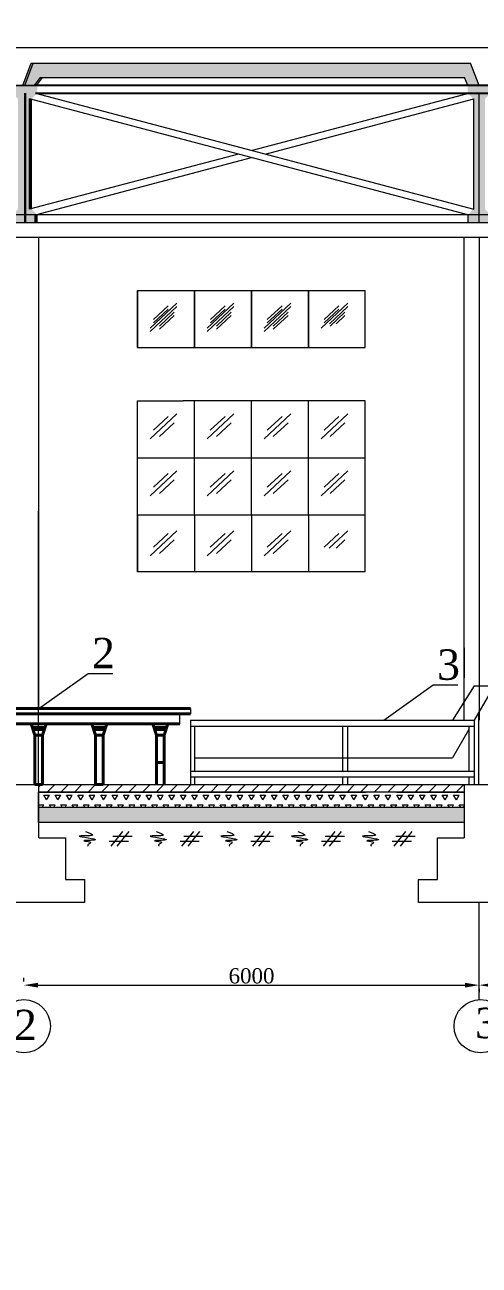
# Model space of a CAD drawing. Header units: inches. Extents: x -4475333 to 345677417, y -211198149 to 2125895.
# Drawn here: x -1966716 to -1960728, y 899562 to 915887 of the extents above; entities that cross this region are included whole.
import ezdxf

# ---------------------------------------------------------------- set-up
doc = ezdxf.new("R2010")
doc.units = ezdxf.units.IN
doc.header["$LTSCALE"] = 150
doc.header["$MEASUREMENT"] = 0
doc.linetypes.add('CENTER2', pattern=[1.125, 0.75, -0.125, 0.125, -0.125])
doc.linetypes.add('HIDDEN2', pattern=[4.7625, 3.175, -1.5875])
for name, color, linetype, lineweight in [('03 tbii', 3, 'Continuous', 50), ('cot', 2, 'Continuous', 50), ('Duong vien', 7, 'Continuous', 50), ('EEEE', 7, 'Continuous', 0), ('KHUNG BVE', 7, 'Continuous', 0), ('NHA XUONG', 80, 'Continuous', 50), ('PHOI_CANH', 3, 'Continuous', 50)]:
    doc.layers.add(name, color=color, linetype=linetype, lineweight=lineweight)
for name, color, linetype in [('dang', 2, 'Continuous'), ('duongtamchamgach', 50, 'Continuous'), ('MATCAT', 132, 'Continuous'), ('NET NHAP', 7, 'Continuous'), ('Net0.2', 4, 'Continuous'), ('netdut', 2, 'HIDDEN2'), ('Netve', 1, 'Continuous'), ('Thiet bi', 7, 'Continuous'), ('tru', 7, 'Continuous')]:
    doc.layers.add(name, color=color, linetype=linetype)
doc.styles.add('1', font='times.ttf')
doc.styles.get("Standard").update_dxf_attribs({"font": 'times.ttf', "height": 100})
doc.dimstyles.new('75', dxfattribs={"dimtxt": 200, "dimasz": 188, "dimexe": 94, "dimexo": 47, "dimgap": 20, "dimtad": 1, "dimtoh": 1, "dimdec": 0, "dimtxsty": '1', "dimcen": 2.5, "dimclrt": 256, "dimadec": 0, "dimazin": 0, "dimtfac": 1, "dimtdec": 0, "dimtix": 1, "dimtmove": 0, "dimatfit": 2, "dimfxl": 1, "dimlwd": 9, "dimlwe": 9, "dimarcsym": 0})

# ---------------------------------------------------------------- blocks, each defined once
blk = doc.blocks.new('*D180')
at = {"layer": 'Defpoints', "color": 0, "lineweight": 0, "ltscale": 3, "transparency": 16777216}
for p in [(-1966728, 903248), (-1960728, 903248), (-1960728, 903247)]:
    blk.add_point(p, dxfattribs=at)
at = {"layer": 'NET NHAP', "color": 0, "lineweight": 9, "ltscale": 3, "transparency": 16777216}
for p, q in [((-1966728, 903295), (-1966728, 903342)), ((-1960728, 903294), (-1960728, 903342)), ((-1966540, 903248), (-1960916, 903248))]:
    blk.add_line(p, q, dxfattribs=at)
at = {"layer": 'NET NHAP', "color": 0, "lineweight": 0, "ltscale": 3, "transparency": 16777216}
for points in [[(-1966540, 903279), (-1966540, 903216), (-1966728, 903248)], [(-1960916, 903279), (-1960916, 903216), (-1960728, 903248)]]:
    blk.add_solid(points, dxfattribs=at)
at = {"layer": 'NET NHAP', "lineweight": 13, "ltscale": 3, "transparency": 16777216, "insert": (-1963728, 903369), "char_height": 200, "attachment_point": 5, "style": '1'}
blk.add_mtext('6000', dxfattribs=at)
blk = doc.blocks.new('*D181')
at = {"layer": 'Defpoints', "color": 0, "lineweight": 0, "ltscale": 3, "transparency": 16777216}
for p in [(-1960728, 903248), (-1954728, 903248), (-1954728, 903248)]:
    blk.add_point(p, dxfattribs=at)
at = {"layer": 'NET NHAP', "color": 0, "lineweight": 9, "ltscale": 3, "transparency": 16777216}
for p, q in [((-1954728, 903295), (-1954728, 903342)), ((-1960728, 903201), (-1960728, 903154)), ((-1960540, 903248), (-1954916, 903248))]:
    blk.add_line(p, q, dxfattribs=at)
at = {"layer": 'NET NHAP', "color": 0, "lineweight": 0, "ltscale": 3, "transparency": 16777216}
for points in [[(-1960540, 903279), (-1960540, 903216), (-1960728, 903248)], [(-1954916, 903279), (-1954916, 903216), (-1954728, 903248)]]:
    blk.add_solid(points, dxfattribs=at)
at = {"layer": 'NET NHAP', "lineweight": 13, "ltscale": 3, "transparency": 16777216, "insert": (-1957728, 903369), "char_height": 200, "attachment_point": 5, "style": '1'}
blk.add_mtext('6000', dxfattribs=at)
blk = doc.blocks.new('utjjrtjtr')
at = {"layer": 'PHOI_CANH', "color": 252, "lineweight": 9}
for p, q in [((4094925, 1559965), (4094925, 1559215)), ((4094925, 1559215), (4094925, 1559965)), ((4094925, 1559965), (4097925, 1559965)), ((4094925, 1559965), (4094925, 1559215)), ((4094925, 1559965), (4097925, 1559965)), ((4094925, 1559965), (4097925, 1559965)), ((4095675, 1559215), (4095675, 1559965)), ((4095675, 1559965), (4095675, 1559215)), ((4096425, 1559215), (4096425, 1559965)), ((4096425, 1559965), (4096425, 1559215)), ((4097175, 1559215), (4097175, 1559965)), ((4097175, 1559965), (4097175, 1559215)), ((4097925, 1559215), (4097925, 1559965)), ((4095092, 1559468), (4095443, 1559795)), ((4095092, 1559468), (4095443, 1559795)), ((4095092, 1559426), (4095443, 1559754)), ((4095092, 1559426), (4095443, 1559754)), ((4095133, 1559580), (4095328, 1559760)), ((4095133, 1559580), (4095328, 1559760)), ((4095842, 1559468), (4096193, 1559795)), ((4095842, 1559468), (4096193, 1559795)), ((4095842, 1559426), (4096193, 1559754)), ((4095842, 1559426), (4096193, 1559754)), ((4095883, 1559580), (4096078, 1559760)), ((4095883, 1559580), (4096078, 1559760)), ((4096592, 1559468), (4096943, 1559795)), ((4096592, 1559468), (4096943, 1559795)), ((4096592, 1559426), (4096943, 1559754)), ((4096592, 1559426), (4096943, 1559754)), ((4096633, 1559580), (4096828, 1559760)), ((4096633, 1559580), (4096828, 1559760)), ((4097342, 1559468), (4097693, 1559795)), ((4097342, 1559468), (4097693, 1559795)), ((4097383, 1559580), (4097578, 1559760)), ((4097383, 1559580), (4097578, 1559760)), ((4097451, 1559527), (4097693, 1559754)), ((4097451, 1559527), (4097693, 1559754)), ((4095133, 1559539), (4095328, 1559719)), ((4095133, 1559539), (4095328, 1559719)), ((4095212, 1559496), (4095407, 1559677)), ((4095212, 1559496), (4095407, 1559677)), ((4095212, 1559455), (4095407, 1559636)), ((4095212, 1559455), (4095407, 1559636)), ((4095883, 1559539), (4096078, 1559719)), ((4095883, 1559539), (4096078, 1559719)), ((4095962, 1559496), (4096157, 1559677)), ((4095962, 1559496), (4096157, 1559677)), ((4095962, 1559455), (4096157, 1559636)), ((4095962, 1559455), (4096157, 1559636)), ((4096633, 1559539), (4096828, 1559719)), ((4096633, 1559539), (4096828, 1559719)), ((4096712, 1559496), (4096907, 1559677)), ((4096712, 1559496), (4096907, 1559677)), ((4096712, 1559455), (4096907, 1559636)), ((4096712, 1559455), (4096907, 1559636)), ((4097383, 1559539), (4097578, 1559719)), ((4097383, 1559539), (4097578, 1559719)), ((4097462, 1559496), (4097657, 1559677)), ((4097462, 1559496), (4097657, 1559677)), ((4097540, 1559527), (4097657, 1559636)), ((4097540, 1559527), (4097657, 1559636)), ((4094925, 1559215), (4097883, 1559215)), ((4094925, 1559215), (4097925, 1559215)), ((4094925, 1559215), (4097883, 1559215)), ((4097883, 1559215), (4097925, 1559215)), ((4097883, 1559215), (4097925, 1559215))]:
    blk.add_line(p, q, dxfattribs=at)

msp = doc.modelspace()

# ---------------------------------------------------------------- hatches: boundary and pattern name
at = {"layer": 'dang', "lineweight": 9}
for points in [[(-1966878.5, 913286.9), (-1966578.5, 913286.9), (-1966578.5, 913386.9), (-1966653.5, 913461.9), (-1966653.5, 914911.7), (-1966578.5, 914986.9), (-1966578.5, 915086.9), (-1966878.5, 915086.9), (-1966878.5, 914986.9), (-1966803.5, 914911.7), (-1966803.5, 913461.9), (-1966878.5, 913386.9)], [(-1966865.2, 913286.9), (-1966565.2, 913286.9), (-1966565.2, 913386.9), (-1966640.2, 913461.9), (-1966640.2, 914911.7), (-1966565.2, 914986.9), (-1966565.2, 915086.9), (-1966865.2, 915086.9), (-1966865.2, 914986.9), (-1966790.2, 914911.7), (-1966790.2, 913461.9), (-1966865.2, 913386.9)], [(-1966851.8, 913286.9), (-1966551.8, 913286.9), (-1966551.8, 913386.9), (-1966626.8, 913461.9), (-1966626.8, 914911.7), (-1966551.8, 914986.9), (-1966551.8, 915086.9), (-1966851.8, 915086.9), (-1966851.8, 914986.9), (-1966776.8, 914911.7), (-1966776.8, 913461.9), (-1966851.8, 913386.9)], [(-1960878.5, 913286.9), (-1960578.5, 913286.9), (-1960578.5, 913386.9), (-1960653.5, 913461.9), (-1960653.5, 914911.7), (-1960578.5, 914986.9), (-1960578.5, 915086.9), (-1960878.5, 915086.9), (-1960878.5, 914986.9), (-1960803.5, 914911.7), (-1960803.5, 913461.9), (-1960878.5, 913386.9)]]:
    msp.add_hatch(color=256, dxfattribs=at).paths.add_polyline_path(points)
at = {"layer": 'netdut', "linetype": 'ByBlock', "lineweight": 9, "ltscale": 10}
h = msp.add_hatch(dxfattribs=at)
h.set_pattern_fill('TRIANG', color=0, scale=400, style=0)
h.set_pattern_definition([(60, (-2659278.37, 852424.49), (-75, 129.90381), [75, -75]), (120, (-2659278.37, 852424.49), (-150, 8e-08), [75, -75]), (0, (-2659315.87, 852489.44), (75, 129.90381), [75, -75])])
h.paths.add_polyline_path([(-1960928.4, 905586.9), (-1966528.6, 905586.9), (-1966528.6, 905786.9), (-1960928.4, 905786.9)])
h = msp.add_hatch(dxfattribs=at)
h.set_pattern_fill('DOTS', color=4, scale=400, style=0)
h.set_pattern_definition([(0, (-2659278.374, 852424.489), (12.5, 25), [0, -25])])
edge = h.paths.add_edge_path()
edge.add_line((-1960928.4, 905586.9), (-1960928.4, 905387))
edge.add_line((-1960928.4, 905387), (-1966528.6, 905387))
edge.add_line((-1966534, 905387), (-1966534, 905586.9))
edge.add_line((-1966534, 905586.9), (-1960928.4, 905586.9))
at = {"layer": 'tru', "linetype": 'ByBlock', "lineweight": 9, "ltscale": 10}
h = msp.add_hatch(dxfattribs=at)
h.set_pattern_fill('ANSI31', color=5, style=0)
h.set_pattern_definition([(45, (-3375269.5799, 726526.24026), (-0.088388347648, 0.088388347648), [])])
h.paths.add_polyline_path([(-1960921.2, 915193.9), (-1960880.1, 915086.9), (-1960728.3, 915086.9), (-1960841.8, 915382.5), (-1966633.4, 915382.5), (-1966743, 915086.9), (-1966592.4, 915086.9), (-1966513.1, 915194)])
h = msp.add_hatch(dxfattribs=at)
h.set_pattern_fill('ANSI31', color=5, scale=40, style=0)
h.set_pattern_definition([(45, (-3460444.04, 1115139.1), (-89.802561, 89.802561), [])])
h.paths.add_polyline_path([(-1960928.5, 905887), (-1966528.6, 905887), (-1966528.6, 905786.9), (-1960928.5, 905786.9)])

# ---------------------------------------------------------------- linework, layer by layer
at = {"layer": '03 tbii', "lineweight": 18}
msp.add_line((-1972728.5, 905887), (-1906728.3, 905887), dxfattribs=at)
at = {"layer": 'cot', "lineweight": 18}
for p, q in [((-1960876.4, 913386.9), (-1966651.4, 914911.7)), ((-1966576.1, 914986.9), (-1960801.4, 913461.9)), ((-1960851.4, 914986.9), (-1963720, 914232.6)), ((-1963546.7, 914186.8), (-1960801.4, 914911.7)), ((-1963900.2, 914185.3), (-1966651.4, 913461.9)), ((-1966576.4, 913386.9), (-1963726.4, 914139.4)), ((-1960928.4, 905586.9), (-1966528.6, 905586.9))]:
    msp.add_line(p, q, dxfattribs=at)
at = {"layer": 'dang', "lineweight": 18}
for p, q in [((-1966653.5, 913461.9), (-1966653.5, 914911.7)), ((-1966653.5, 913461.9), (-1966653.5, 914911.7)), ((-1966640.2, 913461.9), (-1966640.2, 914911.7)), ((-1966640.2, 913461.9), (-1966640.2, 914911.7)), ((-1966626.8, 913461.9), (-1966626.8, 914911.7)), ((-1966626.8, 913461.9), (-1966626.8, 914911.7)), ((-1960803.5, 914911.7), (-1960803.5, 913461.9)), ((-1960803.5, 914911.7), (-1960803.5, 913461.9))]:
    msp.add_line(p, q, dxfattribs=at)
at = {"layer": 'Defpoints', "lineweight": 18}
for p, q in [((-1966715.2, 913286.9), (-1966715.2, 914986.9)), ((-1966701.8, 913286.9), (-1966701.8, 914986.9)), ((-1960728.5, 913286.9), (-1960728.5, 914986.9)), ((-1966578.5, 913286.9), (-1966578.5, 913386.9)), ((-1966565.2, 913286.9), (-1966565.2, 913386.9)), ((-1966551.8, 913286.9), (-1966551.8, 913386.9)), ((-1960878.5, 913386.9), (-1960878.5, 913286.9))]:
    msp.add_line(p, q, dxfattribs=at)
at = {"layer": 'Duong vien', "color": 7, "linetype": 'Continuous', "lineweight": 18, "ltscale": 10}
for p, q in [((-1966532.5, 906887), (-1965879.6, 907351)), ((-1965879.6, 907351), (-1965556.8, 907351)), ((-1961985.9, 906735.5), (-1961333, 907199.5)), ((-1961333, 907199.5), (-1961010.2, 907199.5))]:
    msp.add_line(p, q, dxfattribs=at)
at = {"layer": 'duongtamchamgach', "linetype": 'Continuous', "lineweight": -2, "ltscale": 10}
for p, q in [((-1942519.2, 915086.9), (-1966592.5, 915086.9)), ((-1966576.1, 914986.9), (-1942519.7, 914986.9))]:
    msp.add_line(p, q, dxfattribs=at)
at = {"layer": 'duongtamchamgach', "linetype": 'CENTER2', "lineweight": 15, "ltscale": 200}
msp.add_line((-1960728.5, 913086.9), (-1960728.5, 906735.5), dxfattribs=at)
at = {"layer": 'EEEE', "color": 5, "linetype": 'Continuous', "lineweight": 40, "ltscale": 10}
for p, q in [((-1968532.6, 906887), (-1964532.6, 906887)), ((-1968532.6, 906817), (-1964532.6, 906817)), ((-1964672.6, 906687), (-1968392.6, 906687)), ((-1966633.6, 906685.6), (-1966584, 906537)), ((-1966617.3, 906637), (-1966450.7, 906637)), ((-1966609, 906612), (-1966459, 906612)), ((-1966434.5, 906685.6), (-1966484, 906537)), ((-1965833.6, 906687), (-1965784, 906538.3)), ((-1965817.3, 906638.3), (-1965650.7, 906638.3)), ((-1965809, 906613.3), (-1965659, 906613.3)), ((-1965634.5, 906687), (-1965684, 906538.3)), ((-1965030.7, 906687), (-1964981.1, 906538.3)), ((-1965014.4, 906638.3), (-1964847.8, 906638.3)), ((-1965006.1, 906613.3), (-1964856.1, 906613.3)), ((-1964831.6, 906687), (-1964881.1, 906538.3)), ((-1966584, 905887), (-1966584, 906537)), ((-1966584, 906537), (-1966484, 906537)), ((-1966484, 906537), (-1966484, 905887)), ((-1965784, 905888.3), (-1965784, 906538.3)), ((-1965784, 906538.3), (-1965684, 906538.3)), ((-1965684, 906538.3), (-1965684, 905888.3)), ((-1964981.1, 905888.3), (-1964981.1, 906538.3)), ((-1964981.1, 906538.3), (-1964881.1, 906538.3)), ((-1964881.1, 906538.3), (-1964881.1, 905888.3)), ((-1964981.1, 906176.8), (-1964881.1, 906176.8)), ((-1966584, 905887), (-1966484, 905887)), ((-1965784, 905888.3), (-1965684, 905888.3))]:
    msp.add_line(p, q, dxfattribs=at)
at = {"layer": 'KHUNG BVE', "color": 3, "linetype": 'Continuous', "lineweight": 18, "ltscale": 10}
for p, q in [((-1967561.6, 915586.9), (-1963126.1, 915586.9)), ((-1963126.1, 915586.9), (-1900828.6, 915587.1)), ((-1966915.1, 915086.9), (-1966565.7, 915086.9))]:
    msp.add_line(p, q, dxfattribs=at)
at = {"layer": 'KHUNG BVE', "linetype": 'Continuous', "lineweight": 18, "ltscale": 10}
for p, q in [((-1901081.4, 913387), (-1972728.5, 913387)), ((-1972728.5, 913287), (-1901052.7, 913287)), ((-1906728.5, 913087), (-1972728.5, 913087)), ((-1966534, 905887), (-1966528.6, 913086.9)), ((-1966532.4, 906887), (-1966528.6, 913086.9)), ((-1960928.5, 906735.5), (-1960928.5, 913086.9)), ((-1960928.4, 907688.7), (-1960928.4, 907291.4)), ((-1966534, 905887), (-1966534, 905387)), ((-1966534, 905586.9), (-1966534, 905786.9)), ((-1960928.4, 905786.8), (-1962218.4, 905786.8)), ((-1960928.4, 905887), (-1960928.4, 905387)), ((-1966534, 905387), (-1966534, 905586.9)), ((-1966534, 905387), (-1966534, 905187)), ((-1960928.4, 905387), (-1966528.6, 905387)), ((-1960928.4, 905387), (-1960928.4, 905187)), ((-1966528.6, 905187), (-1966178.6, 905187)), ((-1966178.6, 905187), (-1966178.6, 904637)), ((-1966178.6, 905187), (-1966178.6, 904637)), ((-1961278.5, 904637), (-1961278.5, 905187)), ((-1961278.5, 905187), (-1960928.4, 905187)), ((-1966178.6, 904637), (-1965928.6, 904637)), ((-1966178.6, 904637), (-1965928.6, 904637)), ((-1965928.6, 904637), (-1965928.6, 904337)), ((-1965928.6, 904637), (-1965928.6, 904337)), ((-1961528.5, 904337), (-1961528.5, 904637)), ((-1961528.5, 904637), (-1961278.5, 904637)), ((-1965928.6, 904337), (-1967528.6, 904337)), ((-1965928.6, 904337), (-1967528.6, 904337)), ((-1959928.5, 904337), (-1961528.5, 904337))]:
    msp.add_line(p, q, dxfattribs=at)
at = {"layer": 'KHUNG BVE', "lineweight": 0}
for p, q in [((-1964532.6, 906887), (-1964532.6, 906817)), ((-1964672.6, 906687), (-1964672.6, 906817))]:
    msp.add_line(p, q, dxfattribs=at)
at = {"layer": 'KHUNG BVE', "color": 7, "linetype": 'Continuous', "lineweight": 18, "ltscale": 10}
msp.add_line((-1960731.3, 905887.2), (-1960731.3, 906845.5), dxfattribs=at)
at = {"layer": 'KHUNG BVE', "lineweight": 0}
msp.add_circle((-1916098.2, 889715.1), 188435.9, dxfattribs=at)
at = {"layer": 'MATCAT', "color": 3, "lineweight": 13, "ltscale": 3}
msp.add_line((-1960728.4, 903247.2), (-1960728.4, 904337.1), dxfattribs=at)
at = {"layer": 'Net0.2', "lineweight": 18}
for p, q in [((-1965427.3, 905271.7), (-1965582.3, 905078.4)), ((-1965346.4, 905271.7), (-1965501.4, 905078.4)), ((-1964494.9, 905271.7), (-1964649.9, 905078.4)), ((-1964414, 905271.7), (-1964569, 905078.4)), ((-1963562.5, 905271.7), (-1963717.5, 905078.4)), ((-1963481.6, 905271.7), (-1963636.6, 905078.4)), ((-1962630, 905271.7), (-1962785.1, 905078.4)), ((-1962549.1, 905271.7), (-1962704.2, 905078.4)), ((-1961697.6, 905271.7), (-1961852.6, 905078.4)), ((-1961616.7, 905271.7), (-1961771.7, 905078.4)), ((-1965603, 905143.1), (-1965351.1, 905143.1)), ((-1965554.5, 905207.1), (-1965302.6, 905207.1)), ((-1964670.6, 905143.1), (-1964418.6, 905143.1)), ((-1964622.1, 905207.1), (-1964370.2, 905207.1)), ((-1963738.1, 905143.1), (-1963486.2, 905143.1)), ((-1963689.7, 905207.1), (-1963437.8, 905207.1)), ((-1962805.7, 905143.1), (-1962553.8, 905143.1)), ((-1962757.3, 905207.1), (-1962505.4, 905207.1)), ((-1961873.3, 905143.1), (-1961621.4, 905143.1)), ((-1961824.9, 905207.1), (-1961572.9, 905207.1))]:
    msp.add_line(p, q, dxfattribs=at)
for points in [[(-1965916.9, 905271.7), (-1965824.2, 905221.5), (-1965997.7, 905209.1), (-1965787, 905159.6), (-1965935.7, 905147.2), (-1965849, 905122.4), (-1965886.1, 905085.3), (-1965879.9, 905079.1)], [(-1964984.4, 905271.7), (-1964891.7, 905221.5), (-1965065.3, 905209.1), (-1964854.6, 905159.6), (-1965003.3, 905147.2), (-1964916.5, 905122.4), (-1964953.7, 905085.3), (-1964947.5, 905079.1)], [(-1964052, 905271.7), (-1963959.3, 905221.5), (-1964132.9, 905209.1), (-1963922.1, 905159.6), (-1964070.9, 905147.2), (-1963984.1, 905122.4), (-1964021.3, 905085.3), (-1964015.1, 905079.1)], [(-1963119.6, 905271.7), (-1963026.9, 905221.5), (-1963200.5, 905209.1), (-1962989.7, 905159.6), (-1963138.5, 905147.2), (-1963051.7, 905122.4), (-1963088.9, 905085.3), (-1963082.7, 905079.1)], [(-1962187.2, 905271.7), (-1962094.5, 905221.5), (-1962268, 905209.1), (-1962057.3, 905159.6), (-1962206.1, 905147.2), (-1962119.3, 905122.4), (-1962156.5, 905085.3), (-1962150.3, 905079.1)]]:
    msp.add_spline(points, degree=3, dxfattribs=at)
at = {"layer": 'netdut', "color": 0, "linetype": 'ByBlock', "lineweight": 18, "ltscale": 10}
msp.add_line((-1960928.4, 905786.9), (-1960928.4, 905586.9), dxfattribs=at)
at = {"layer": 'netdut', "color": 4, "linetype": 'ByBlock', "lineweight": 18, "ltscale": 10}
msp.add_line((-1960928.4, 905586.9), (-1960928.4, 905387), dxfattribs=at)
at = {"layer": 'Netve', "color": 7, "linetype": 'Continuous', "lineweight": 18, "ltscale": 10}
for p, q in [((-1960796, 907187.4), (-1961082.2, 906735.5)), ((-1960796, 907187.4), (-1960532.8, 907187.4)), ((-1960532.8, 907187.4), (-1960795.1, 906735.5)), ((-1964532.7, 906735.5), (-1960795.1, 906735.5)), ((-1964532.7, 906735.5), (-1964532.7, 905887.2)), ((-1960968.5, 906735.5), (-1960968.5, 906735.5)), ((-1960795.1, 906735.5), (-1960795.1, 905887.2)), ((-1964532.7, 906658.6), (-1960795.1, 906658.6)), ((-1964478.7, 906658.6), (-1964478.7, 906066.1)), ((-1962527.5, 906658.6), (-1962527.5, 906066.1)), ((-1962463.8, 906658.6), (-1962463.8, 906066.1)), ((-1960866.2, 906613.1), (-1961082.2, 906241)), ((-1960866.2, 906658.6), (-1960866.2, 906066.1)), ((-1964478.7, 906241), (-1961082.2, 906241)), ((-1964532.7, 906066.1), (-1960795.1, 906066.1)), ((-1964532.7, 905989.3), (-1960795.1, 905989.3)), ((-1964478.7, 905989.3), (-1964478.7, 905887.2)), ((-1962527.5, 905989.3), (-1962527.5, 905887.2)), ((-1962463.8, 905989.3), (-1962463.8, 905887.2)), ((-1960866.2, 905989.3), (-1960866.2, 905887.2))]:
    msp.add_line(p, q, dxfattribs=at)
at = {"layer": 'NHA XUONG', "lineweight": 18}
for p, q in [((-1966528.6, 905786.8), (-1962218.4, 905786.8)), ((-1962218.4, 905786.8), (-1966528.6, 905786.8)), ((-1961818.5, 905786.8), (-1960928.4, 905786.8))]:
    msp.add_line(p, q, dxfattribs=at)
at = {"layer": 'PHOI_CANH', "color": 252, "lineweight": 18}
for p, q in [((-1965229.1, 909437), (-1965229.1, 910937)), ((-1965229.1, 910937), (-1964629.1, 910937)), ((-1962229.1, 910937), (-1964629.1, 910937)), ((-1964479.1, 910687), (-1964479.1, 910937)), ((-1963729.1, 910687), (-1963729.1, 910937)), ((-1962979.1, 909437), (-1962979.1, 910937)), ((-1962229.1, 908687), (-1962229.1, 910937)), ((-1965062, 910439.7), (-1964711, 910766.9)), ((-1965021.2, 910551.9), (-1964826.2, 910732.4)), ((-1964941.9, 910468.4), (-1964747, 910648.9)), ((-1964479.1, 909437), (-1964479.1, 910687)), ((-1964312, 910439.7), (-1963961, 910766.9)), ((-1964271.2, 910551.9), (-1964076.2, 910732.4)), ((-1964191.9, 910468.4), (-1963997, 910648.9)), ((-1963729.1, 909437), (-1963729.1, 910687)), ((-1963562, 910439.7), (-1963211, 910766.9)), ((-1963521.2, 910551.9), (-1963326.2, 910732.4)), ((-1963441.9, 910468.4), (-1963247, 910648.9)), ((-1962812, 910439.7), (-1962461, 910766.9)), ((-1962771.2, 910551.9), (-1962576.2, 910732.4)), ((-1962691.9, 910468.4), (-1962497, 910648.9)), ((-1965229.1, 910187), (-1962229.1, 910187)), ((-1965229.1, 908687), (-1965229.1, 910070.4)), ((-1965062, 909689.7), (-1964711, 910016.9)), ((-1965062, 909689.7), (-1964711, 910016.9)), ((-1965021.2, 909801.9), (-1964826.2, 909982.4)), ((-1965021.2, 909801.9), (-1964826.2, 909982.4)), ((-1964312, 909689.7), (-1963961, 910016.9)), ((-1964312, 909689.7), (-1963961, 910016.9)), ((-1964271.2, 909801.9), (-1964076.2, 909982.4)), ((-1964271.2, 909801.9), (-1964076.2, 909982.4)), ((-1963562, 909689.7), (-1963211, 910016.9)), ((-1963562, 909689.7), (-1963211, 910016.9)), ((-1963521.2, 909801.9), (-1963326.2, 909982.4)), ((-1963521.2, 909801.9), (-1963326.2, 909982.4)), ((-1962812, 909689.7), (-1962461, 910016.9)), ((-1962812, 909689.7), (-1962461, 910016.9)), ((-1962771.2, 909801.9), (-1962576.2, 909982.4)), ((-1962771.2, 909801.9), (-1962576.2, 909982.4)), ((-1964941.9, 909718.4), (-1964747, 909898.9)), ((-1964941.9, 909718.4), (-1964747, 909898.9)), ((-1964191.9, 909718.4), (-1963997, 909898.9)), ((-1964191.9, 909718.4), (-1963997, 909898.9)), ((-1963441.9, 909718.4), (-1963247, 909898.9)), ((-1963441.9, 909718.4), (-1963247, 909898.9)), ((-1962691.9, 909718.4), (-1962497, 909898.9)), ((-1962691.9, 909718.4), (-1962497, 909898.9)), ((-1965229.1, 909437), (-1965229.1, 908687)), ((-1965229.1, 909437), (-1962229.1, 909437)), ((-1965229.1, 909437), (-1962229.1, 909437)), ((-1964479.1, 909437), (-1964479.1, 908687)), ((-1963729.1, 909437), (-1963729.1, 908687)), ((-1962979.1, 909437), (-1962979.1, 908687)), ((-1965062, 908898.4), (-1964711, 909225.6)), ((-1965062, 908898.4), (-1964711, 909225.6)), ((-1965021.2, 909010.7), (-1964826.2, 909191.2)), ((-1965021.2, 909010.7), (-1964826.2, 909191.2)), ((-1964312, 908898.4), (-1963961, 909225.6)), ((-1964312, 908898.4), (-1963961, 909225.6)), ((-1964271.2, 909010.7), (-1964076.2, 909191.2)), ((-1964271.2, 909010.7), (-1964076.2, 909191.2)), ((-1963562, 908898.4), (-1963211, 909225.6)), ((-1963562, 908898.4), (-1963211, 909225.6)), ((-1963521.2, 909010.7), (-1963326.2, 909191.2)), ((-1963521.2, 909010.7), (-1963326.2, 909191.2)), ((-1962771.2, 909010.7), (-1962576.2, 909191.2)), ((-1962771.2, 909010.7), (-1962576.2, 909191.2)), ((-1962703.8, 908999.2), (-1962461, 909225.6)), ((-1962703.8, 908999.2), (-1962461, 909225.6)), ((-1964941.9, 908927.1), (-1964747, 909107.6)), ((-1964941.9, 908927.1), (-1964747, 909107.6)), ((-1964191.9, 908927.1), (-1963997, 909107.6)), ((-1964191.9, 908927.1), (-1963997, 909107.6)), ((-1963441.9, 908927.1), (-1963247, 909107.6)), ((-1963441.9, 908927.1), (-1963247, 909107.6)), ((-1962614, 908999.2), (-1962497, 909107.6)), ((-1962614, 908999.2), (-1962497, 909107.6)), ((-1962229.1, 908687), (-1965229.1, 908687))]:
    msp.add_line(p, q, dxfattribs=at)
at = {"layer": 'Thiet bi', "color": 2, "linetype": 'ByBlock', "lineweight": 18, "ltscale": 10}
msp.add_line((-1960728.4, 903057.6), (-1960728.4, 903247.6), dxfattribs=at)
for centre in [(-1966728.4, 902707.6), (-1960709.2, 902707.6)]:
    msp.add_circle(centre, 350.1, dxfattribs=at)
at = {"layer": 'tru', "color": 5, "linetype": 'ByBlock', "lineweight": 18, "ltscale": 10}
for p, q in [((-1966743, 915086.9), (-1966633.4, 915382.6)), ((-1966716.3, 915086.9), (-1966606.6, 915382.6)), ((-1966633.4, 915382.5), (-1960841.8, 915382.5)), ((-1960993.6, 915382.5), (-1960993.6, 915382.5)), ((-1960728.3, 915086.8), (-1960841.8, 915382.5)), ((-1966565.7, 915086.9), (-1966869.9, 915086.9)), ((-1966592.5, 915086.9), (-1966743, 915086.9)), ((-1966565.7, 915086.9), (-1966716.3, 915086.9)), ((-1966565.7, 915086.9), (-1966702.7, 915086.9)), ((-1966513.1, 915194), (-1966592.5, 915086.9)), ((-1966486.4, 915194), (-1966565.7, 915086.9)), ((-1966486.4, 915194), (-1966565.7, 915086.9)), ((-1966486.4, 915194), (-1966565.7, 915086.9)), ((-1966513.1, 915194), (-1960921.2, 915193.9)), ((-1960880.1, 915086.8), (-1960921.2, 915193.9)), ((-1960728.3, 915086.8), (-1960880.1, 915086.8))]:
    msp.add_line(p, q, dxfattribs=at)
at = {"layer": 'tru', "color": 2, "linetype": 'ByBlock', "lineweight": 18, "ltscale": 10}
msp.add_line((-1966915.1, 915086.9), (-1966565.7, 915086.9), dxfattribs=at)

# ---------------------------------------------------------------- block references
at = {"linetype": 'ByBlock'}
msp.add_blockref('utjjrtjtr', (-6060153.8, -647573.3), dxfattribs=at)

# ---------------------------------------------------------------- texts
at = {"color": 7, "linetype": 'ByBlock', "lineweight": 18, "char_height": 400, "width": 236.121, "attachment_point": 1}
for s, insert in [('2', (-1965830.1, 907818.5)), ('3', (-1961283.5, 907667))]:
    msp.add_mtext(s, dxfattribs=dict(at, insert=insert))
at = {"layer": 'Thiet bi', "color": 2, "linetype": 'ByBlock', "lineweight": 18, "ltscale": 10, "char_height": 400, "width": 247.603, "attachment_point": 1}
for s, insert in [('2', (-1966858.2, 902924)), ('3', (-1960783, 902950.4))]:
    msp.add_mtext(s, dxfattribs=dict(at, insert=insert))

# ---------------------------------------------------------------- dimensions: what is measured, and where the dimension line sits
at = {"layer": 'NET NHAP', "color": 0, "lineweight": 13, "ltscale": 3}
for base, p1, p2, picture, middle in [((-1960728.4, 903247.6), (-1966728.4, 903247.6), (-1960728.4, 903247.2), '*D180', (-1963728.4, 903369.3)), ((-1954728.4, 903247.6), (-1960728.4, 903247.6), (-1954728.4, 903247.6), '*D181', (-1957728.4, 903369.3))]:
    dim = msp.add_linear_dim(base=base, p1=p1, p2=p2, dimstyle='75', dxfattribs=at)
    dim.commit()
    dim.dimension.update_dxf_attribs({"geometry": picture, "text_midpoint": middle})

doc.saveas('drawing.dxf')
